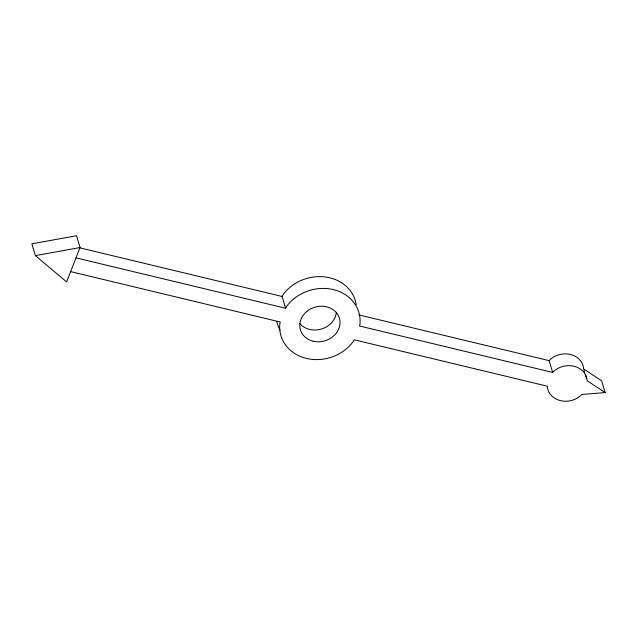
<?xml version="1.0" encoding="UTF-8"?>
<svg xmlns="http://www.w3.org/2000/svg" width="637" height="637" viewBox="0 0 637 637"><rect width="100%" height="100%" fill="white"/><g stroke="black" fill="none" stroke-linecap="round" stroke-linejoin="round"><path stroke-width="0.96" d="M80.031 247.538L66.614 281.952L35.385 255.628L31.85 243.836L76.496 235.746L80.031 247.538L35.385 255.628M76.002 257.858L285.639 308.244L282.103 296.46L283.186 294.501A40.664 35.115 -16.7 0 1 325.722 277.039A40.664 35.115 -16.7 0 1 356.242 304.709M285.639 308.244L286.722 306.293A40.664 35.115 -16.7 0 1 333.302 289.596A40.664 35.115 -16.7 0 1 360.001 323.907L359.507 326.001L552.685 372.438L554.142 370.901A20.336 17.557 -16.7 0 1 586.995 378.8L587.115 380.711L605.15 392.575L601.615 380.783L583.572 368.919L583.46 367.008A20.336 17.557 -16.7 0 0 550.607 359.109L549.15 360.646L358.87 314.909M605.15 392.575L581.748 394.478L580.291 396.007A20.336 17.557 -16.7 0 1 547.438 388.108L547.318 386.197L354.14 339.768L353.057 341.719A40.664 35.115 -16.7 0 1 306.477 358.424A40.664 35.115 -16.7 0 1 279.778 324.106L280.272 322.011L70.635 271.625M79.227 247.697L282.103 296.46M583.842 369.826L584.662 372.549M585.204 374.357L586.566 378.896M549.15 360.646L552.685 372.438M280.041 330.101A40.664 35.115 -16.7 0 1 276.792 321.526M336.408 312.17A20.336 17.557 -16.7 0 1 321.566 328.979A20.336 17.557 -16.7 0 1 299.78 323.461M313.181 341.217A20.336 17.557 -16.7 0 0 339.672 319.352A20.336 17.557 -16.7 0 0 306.819 311.453A20.336 17.557 -16.7 0 0 313.181 341.217"/></g></svg>
